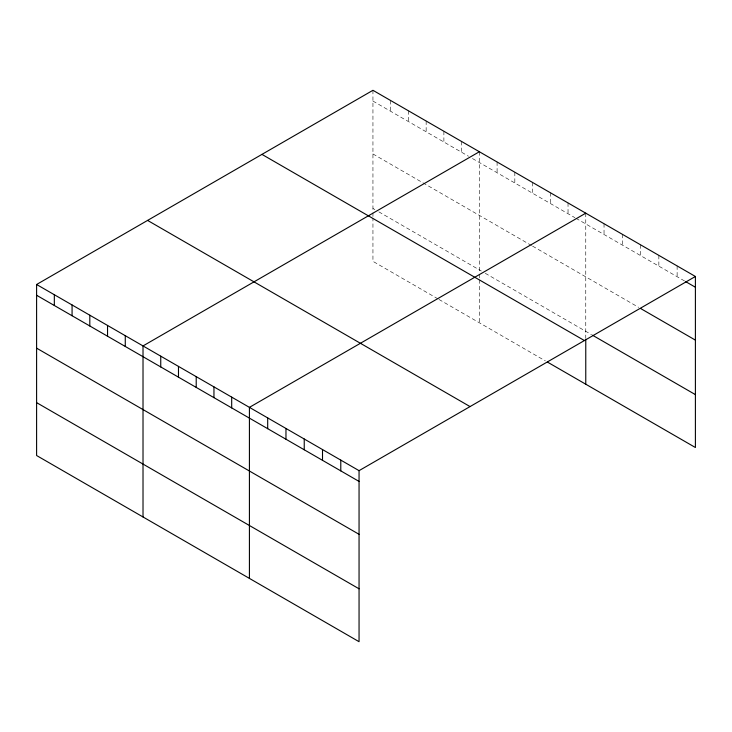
<?xml version="1.0" encoding="UTF-8"?>
<svg xmlns="http://www.w3.org/2000/svg" width="732" height="732" viewBox="0 0 732 732"><rect width="100%" height="100%" fill="white"/><g stroke="black" fill="none" stroke-linecap="round" stroke-linejoin="round"><path stroke-width="0.55" stroke-dasharray="3.66 2.75" d="M372.945 101.071L468.517 156.245M472.46 158.524L574.931 217.688M575.91 218.255L684.823 281.134M372.945 153.958L531.578 245.54M532.557 246.117L638.661 307.367M372.945 208.455L374.912 209.59M378.856 211.868L481.327 271.023M485.27 273.301L591.538 334.652M437.974 298.885L372.945 261.342L372.945 218.365M438.962 299.452L545.367 360.885M677.127 265.926L677.127 276.687M658.855 255.377L658.855 266.137M640.582 244.827L640.582 255.587M622.31 234.277L622.31 245.037M604.037 223.727L604.037 234.496M585.765 213.177L585.765 337.937M568.032 202.938L568.032 213.707M550.299 192.699L550.299 203.469M532.557 182.46L532.557 193.221M514.825 172.221L514.825 182.982M497.092 161.982L497.092 172.743M479.359 151.744L479.359 273.192M479.359 274.29L479.359 278.7M479.359 279.807L479.359 322.775M461.618 141.505L461.618 152.265M443.885 131.266L443.885 142.026M426.152 121.027L426.152 131.787M408.419 110.788L408.419 121.549M390.678 100.549L390.678 111.31M372.945 90.301L372.945 211.758M372.945 212.856L372.945 217.267"/><path stroke-width="1.1" d="M695.4 276.476L359.055 470.658L359.055 641.699L36.6 455.524L36.6 284.492L372.945 90.301L695.4 276.476L695.4 447.508L547.344 362.029M479.359 151.744L143.015 345.925L143.015 516.966M585.765 213.177L249.42 407.367L249.42 578.399M685.783 281.683L695.4 287.237M640.582 308.483L695.4 340.124M592.499 335.21L695.4 394.621M261.955 154.388L584.411 340.554M147.59 220.414L470.045 406.58M36.6 284.492L359.055 470.658M36.6 295.261L359.055 481.427M36.6 348.148L359.055 534.314M36.6 402.637L359.055 588.803M585.765 339.035L585.765 384.209M340.783 460.108L340.783 470.877M322.51 449.558L322.51 460.327M304.238 439.008L304.238 449.777M285.965 428.467L285.965 439.227M267.692 417.917L267.692 428.678M231.687 397.128L231.687 407.889M213.954 386.889L213.954 397.65M196.213 376.641L196.213 387.411M178.48 366.403L178.48 377.172M160.747 356.164L160.747 366.933M125.273 335.686L125.273 346.456M107.54 325.447L107.54 336.217M89.807 315.208L89.807 325.978M72.075 304.97L72.075 315.739M54.333 294.731L54.333 305.5"/></g></svg>
